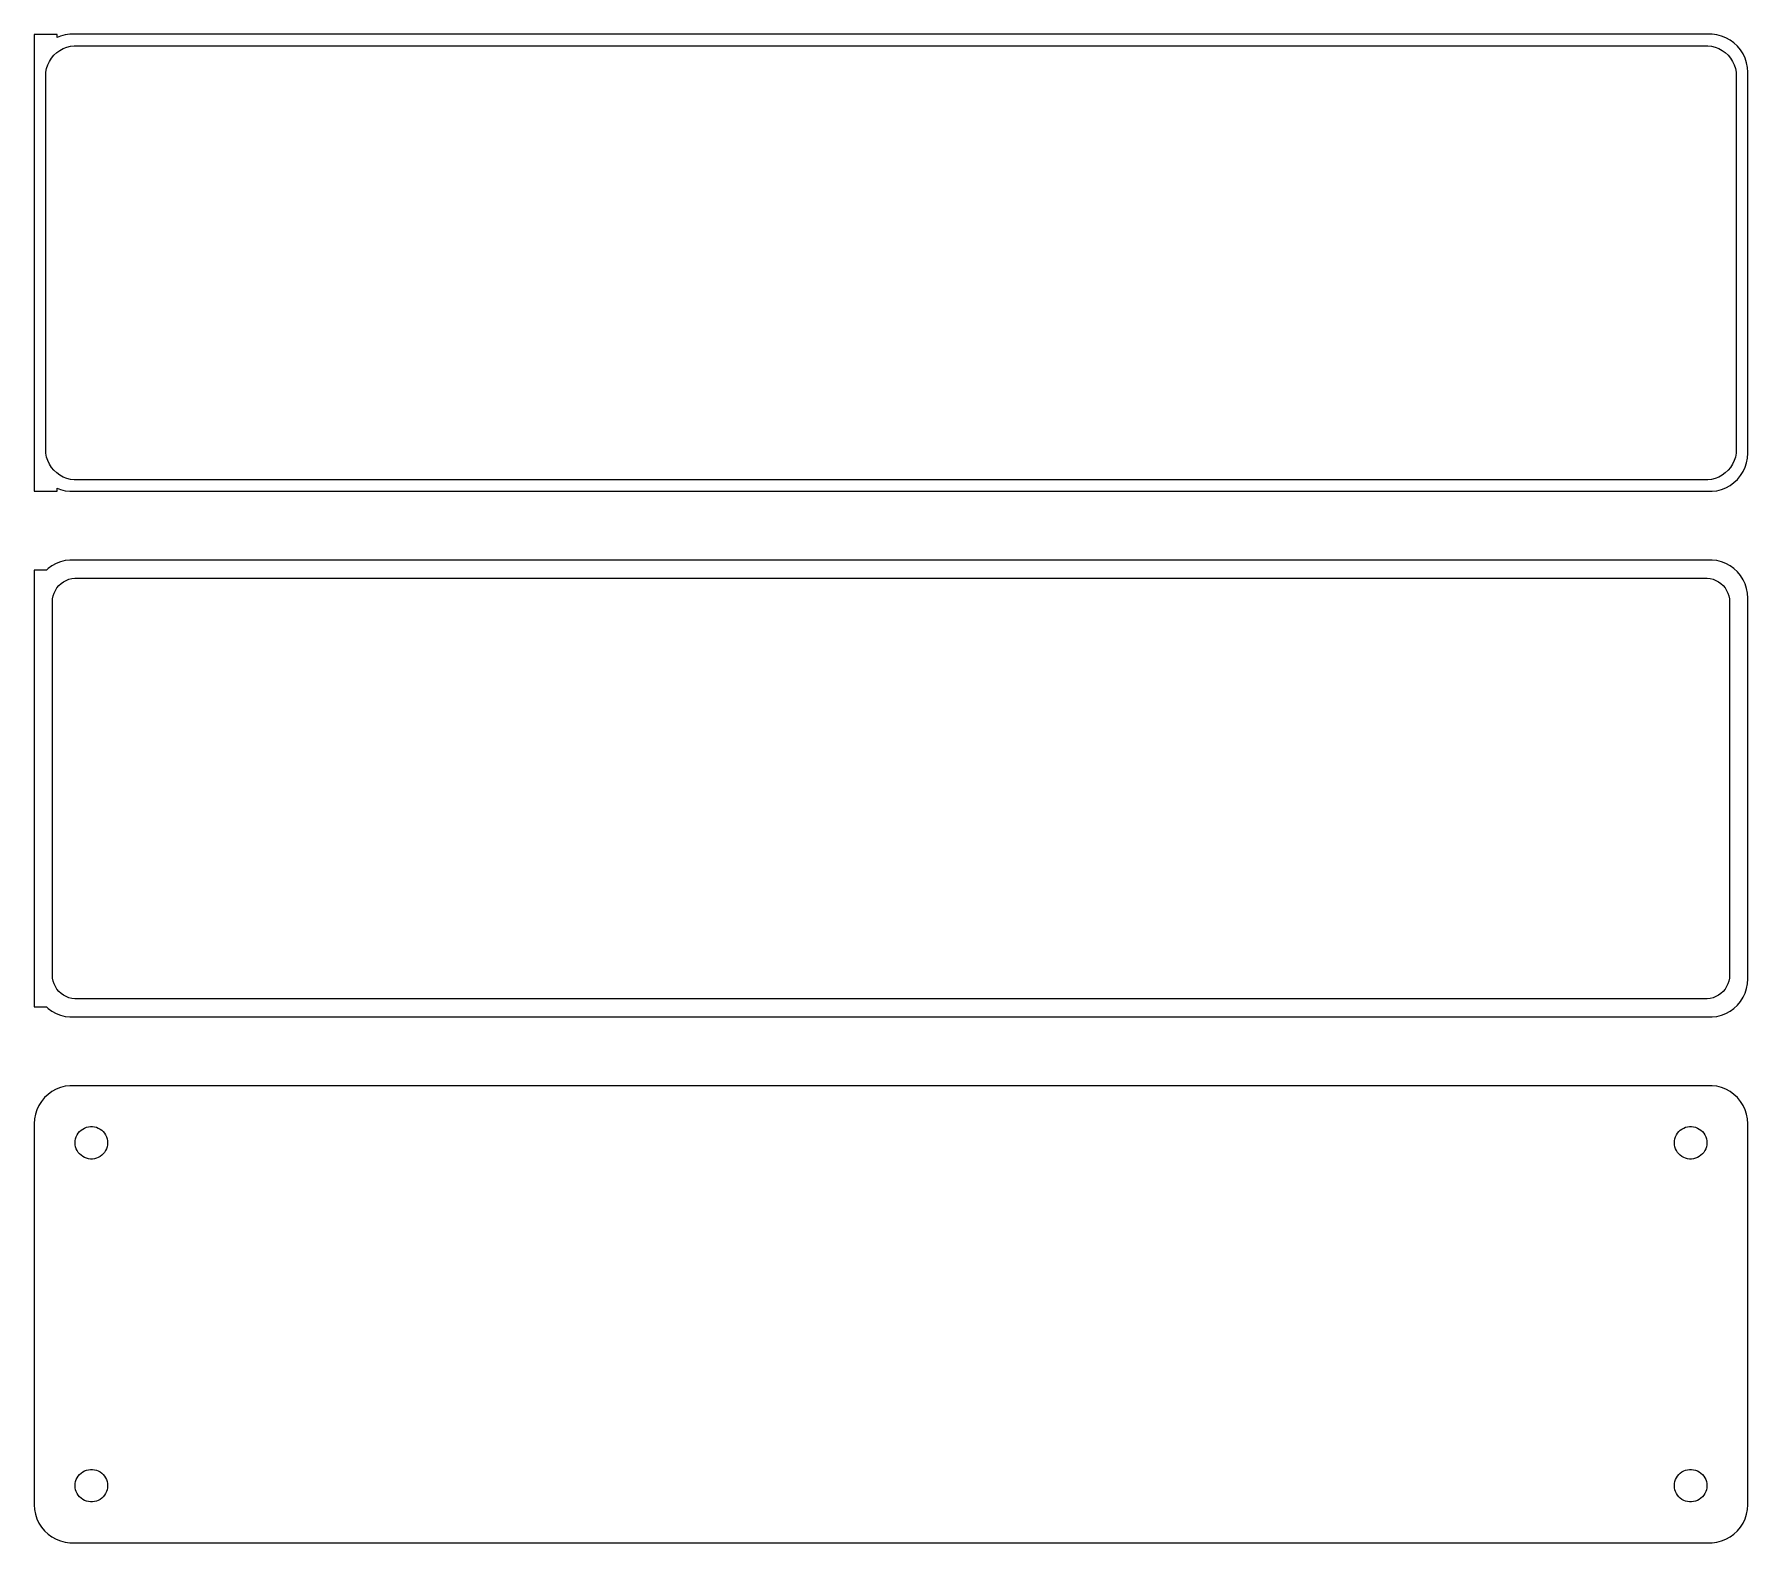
# Model space of a CAD drawing. Header units: metres. Extents: x -112 to 112, y 177 to 375.
import ezdxf

# ---------------------------------------------------------------- set-up
doc = ezdxf.new("R2010")
doc.units = ezdxf.units.M

msp = doc.modelspace()

# ---------------------------------------------------------------- linework, layer by layer
for p, q in [((-109.5, 374.979), (-112.5, 374.979)), ((-112.5, 374.979), (-112.5, 315.021)), ((-109.5, 374.575), (-109.5, 374.979)), ((-109.045, 374.755), (-109.5, 374.575)), ((-108.437, 374.911), (-109.045, 374.755)), ((-107.814, 374.99), (-108.437, 374.911)), ((107.814, 374.99), (-107.814, 374.99)), ((108.437, 374.911), (107.814, 374.99)), ((109.045, 374.755), (108.437, 374.911)), ((109.629, 374.524), (109.045, 374.755)), ((110.179, 374.222), (109.629, 374.524)), ((110.687, 373.853), (110.179, 374.222)), ((111.145, 373.423), (110.687, 373.853)), ((-110.719, 370.972), (-110.505, 371.427)), ((-110.505, 371.427), (-110.236, 371.851)), ((-110.236, 371.851), (-109.916, 372.238)), ((-109.916, 372.238), (-109.55, 372.582)), ((-109.55, 372.582), (-109.143, 372.877)), ((-109.143, 372.877), (-108.703, 373.119)), ((-108.703, 373.119), (-108.236, 373.304)), ((-108.236, 373.304), (-107.75, 373.429)), ((-107.75, 373.429), (-107.251, 373.492)), ((-107.251, 373.492), (107.251, 373.492)), ((107.251, 373.492), (107.75, 373.429)), ((107.75, 373.429), (108.236, 373.304)), ((108.236, 373.304), (108.703, 373.119)), ((108.703, 373.119), (109.143, 372.877)), ((109.143, 372.877), (109.55, 372.582)), ((109.55, 372.582), (109.916, 372.238)), ((109.916, 372.238), (110.236, 371.851)), ((110.236, 371.851), (110.505, 371.427)), ((110.505, 371.427), (110.719, 370.972)), ((111.545, 372.939), (111.145, 373.423)), ((111.882, 372.409), (111.545, 372.939)), ((112.149, 371.841), (111.882, 372.409)), ((112.343, 371.243), (112.149, 371.841)), ((-111, 369.5), (-110.968, 370.001)), ((-111, 320.5), (-111, 369.5)), ((-110.968, 370.001), (-110.874, 370.495)), ((-110.874, 370.495), (-110.719, 370.972)), ((110.719, 370.972), (110.874, 370.495)), ((110.874, 370.495), (110.968, 370.001)), ((110.968, 370.001), (111, 369.5)), ((111, 369.5), (111, 320.5)), ((112.461, 370.627), (112.343, 371.243)), ((112.5, 370), (112.461, 370.627)), ((112.5, 320), (112.5, 370)), ((-110.968, 319.999), (-111, 320.5)), ((-110.874, 319.505), (-110.968, 319.999)), ((-110.719, 319.028), (-110.874, 319.505)), ((110.874, 319.505), (110.719, 319.028)), ((110.968, 319.999), (110.874, 319.505)), ((111, 320.5), (110.968, 319.999)), ((112.461, 319.373), (112.5, 320)), ((-110.505, 318.573), (-110.719, 319.028)), ((-110.236, 318.149), (-110.505, 318.573)), ((-109.916, 317.762), (-110.236, 318.149)), ((-109.55, 317.418), (-109.916, 317.762)), ((-109.143, 317.123), (-109.55, 317.418)), ((109.55, 317.418), (109.143, 317.123)), ((109.916, 317.762), (109.55, 317.418)), ((110.236, 318.149), (109.916, 317.762)), ((110.505, 318.573), (110.236, 318.149)), ((110.719, 319.028), (110.505, 318.573)), ((111.545, 317.061), (111.882, 317.591)), ((111.882, 317.591), (112.149, 318.159)), ((112.149, 318.159), (112.343, 318.757)), ((112.343, 318.757), (112.461, 319.373)), ((-112.5, 315.021), (-109.5, 315.021)), ((-109.5, 315.021), (-109.5, 315.425)), ((-109.5, 315.425), (-109.045, 315.245)), ((-108.703, 316.881), (-109.143, 317.123)), ((-109.045, 315.245), (-108.437, 315.089)), ((-108.236, 316.696), (-108.703, 316.881)), ((-108.437, 315.089), (-107.814, 315.01)), ((-107.75, 316.571), (-108.236, 316.696)), ((-107.814, 315.01), (107.814, 315.01)), ((-107.251, 316.508), (-107.75, 316.571)), ((107.251, 316.508), (-107.251, 316.508)), ((107.75, 316.571), (107.251, 316.508)), ((108.236, 316.696), (107.75, 316.571)), ((107.814, 315.01), (108.437, 315.089)), ((108.703, 316.881), (108.236, 316.696)), ((108.437, 315.089), (109.045, 315.245)), ((109.143, 317.123), (108.703, 316.881)), ((109.045, 315.245), (109.629, 315.476)), ((109.629, 315.476), (110.179, 315.778)), ((110.179, 315.778), (110.687, 316.147)), ((110.687, 316.147), (111.145, 316.577)), ((111.145, 316.577), (111.545, 317.061)), ((-110.9, 304.653), (-112.5, 304.653)), ((-112.5, 304.653), (-112.5, 247.347)), ((-110.687, 304.853), (-110.9, 304.653)), ((-110.179, 305.222), (-110.687, 304.853)), ((-109.629, 305.524), (-110.179, 305.222)), ((-109.045, 305.755), (-109.629, 305.524)), ((-108.437, 305.911), (-109.045, 305.755)), ((-107.814, 305.99), (-108.437, 305.911)), ((107.814, 305.99), (-107.814, 305.99)), ((108.437, 305.911), (107.814, 305.99)), ((109.045, 305.755), (108.437, 305.911)), ((109.629, 305.524), (109.045, 305.755)), ((110.179, 305.222), (109.629, 305.524)), ((110.687, 304.853), (110.179, 305.222)), ((111.145, 304.423), (110.687, 304.853)), ((111.545, 303.939), (111.145, 304.423)), ((111.882, 303.409), (111.545, 303.939)), ((-110.015, 301.274), (-109.894, 301.646)), ((-109.894, 301.646), (-109.728, 302)), ((-109.728, 302), (-109.518, 302.33)), ((-109.518, 302.33), (-109.269, 302.631)), ((-109.269, 302.631), (-108.984, 302.899)), ((-108.984, 302.899), (-108.668, 303.128)), ((-108.668, 303.128), (-108.325, 303.317)), ((-108.325, 303.317), (-107.962, 303.461)), ((-107.962, 303.461), (-107.583, 303.558)), ((-107.583, 303.558), (-107.195, 303.607)), ((-107.195, 303.607), (107.195, 303.607)), ((107.195, 303.607), (107.583, 303.558)), ((107.583, 303.558), (107.962, 303.461)), ((107.962, 303.461), (108.325, 303.317)), ((108.325, 303.317), (108.668, 303.128)), ((108.668, 303.128), (108.984, 302.899)), ((108.984, 302.899), (109.269, 302.631)), ((109.269, 302.631), (109.518, 302.33)), ((109.518, 302.33), (109.728, 302)), ((109.728, 302), (109.894, 301.646)), ((109.894, 301.646), (110.015, 301.274)), ((112.149, 302.841), (111.882, 303.409)), ((112.343, 302.243), (112.149, 302.841)), ((112.461, 301.627), (112.343, 302.243)), ((112.5, 301), (112.461, 301.627)), ((-110.113, 300.5), (-110.088, 300.89)), ((-110.113, 251.5), (-110.113, 300.5)), ((-110.088, 300.89), (-110.015, 301.274)), ((110.015, 301.274), (110.088, 300.89)), ((110.088, 300.89), (110.113, 300.5)), ((110.113, 300.5), (110.113, 251.5)), ((112.5, 251), (112.5, 301)), ((-110.088, 251.11), (-110.113, 251.5)), ((-110.015, 250.726), (-110.088, 251.11)), ((-109.894, 250.354), (-110.015, 250.726)), ((-109.728, 250), (-109.894, 250.354)), ((-109.518, 249.67), (-109.728, 250)), ((109.728, 250), (109.518, 249.67)), ((109.894, 250.354), (109.728, 250)), ((110.015, 250.726), (109.894, 250.354)), ((110.088, 251.11), (110.015, 250.726)), ((110.113, 251.5), (110.088, 251.11)), ((112.149, 249.159), (112.343, 249.757)), ((112.343, 249.757), (112.461, 250.373)), ((112.461, 250.373), (112.5, 251)), ((-109.269, 249.369), (-109.518, 249.67)), ((-108.984, 249.101), (-109.269, 249.369)), ((-108.668, 248.872), (-108.984, 249.101)), ((-108.325, 248.683), (-108.668, 248.872)), ((-107.962, 248.539), (-108.325, 248.683)), ((-107.583, 248.442), (-107.962, 248.539)), ((-107.195, 248.393), (-107.583, 248.442)), ((107.195, 248.393), (-107.195, 248.393)), ((107.583, 248.442), (107.195, 248.393)), ((107.962, 248.539), (107.583, 248.442)), ((108.325, 248.683), (107.962, 248.539)), ((108.668, 248.872), (108.325, 248.683)), ((108.984, 249.101), (108.668, 248.872)), ((109.269, 249.369), (108.984, 249.101)), ((109.518, 249.67), (109.269, 249.369)), ((110.687, 247.147), (111.145, 247.577)), ((111.145, 247.577), (111.545, 248.061)), ((111.545, 248.061), (111.882, 248.591)), ((111.882, 248.591), (112.149, 249.159)), ((-112.5, 247.347), (-110.9, 247.347)), ((-110.9, 247.347), (-110.687, 247.147)), ((-110.687, 247.147), (-110.179, 246.778)), ((-110.179, 246.778), (-109.629, 246.476)), ((-109.629, 246.476), (-109.045, 246.245)), ((-109.045, 246.245), (-108.437, 246.089)), ((-108.437, 246.089), (-107.814, 246.01)), ((-107.814, 246.01), (107.814, 246.01)), ((107.814, 246.01), (108.437, 246.089)), ((108.437, 246.089), (109.045, 246.245)), ((109.045, 246.245), (109.629, 246.476)), ((109.629, 246.476), (110.179, 246.778)), ((110.179, 246.778), (110.687, 247.147)), ((-109.629, 236.524), (-110.179, 236.222)), ((-109.045, 236.755), (-109.629, 236.524)), ((-108.437, 236.911), (-109.045, 236.755)), ((-107.814, 236.99), (-108.437, 236.911)), ((107.814, 236.99), (-107.814, 236.99)), ((108.437, 236.911), (107.814, 236.99)), ((109.045, 236.755), (108.437, 236.911)), ((109.629, 236.524), (109.045, 236.755)), ((110.179, 236.222), (109.629, 236.524)), ((-111.882, 234.409), (-112.149, 233.841)), ((-111.545, 234.939), (-111.882, 234.409)), ((-111.145, 235.423), (-111.545, 234.939)), ((-110.687, 235.853), (-111.145, 235.423)), ((-110.179, 236.222), (-110.687, 235.853)), ((110.687, 235.853), (110.179, 236.222)), ((111.145, 235.423), (110.687, 235.853)), ((111.545, 234.939), (111.145, 235.423)), ((111.882, 234.409), (111.545, 234.939)), ((112.149, 233.841), (111.882, 234.409)), ((-112.461, 232.627), (-112.5, 232)), ((-112.5, 232), (-112.5, 182)), ((-112.343, 233.243), (-112.461, 232.627)), ((-112.149, 233.841), (-112.343, 233.243)), ((112.343, 233.243), (112.149, 233.841)), ((112.461, 232.627), (112.343, 233.243)), ((112.5, 232), (112.461, 232.627)), ((112.5, 182), (112.5, 232)), ((-107.135, 229.5), (-107.118, 229.768)), ((-107.118, 229.232), (-107.135, 229.5)), ((-107.118, 229.768), (-107.068, 230.031)), ((-107.068, 230.031), (-106.985, 230.286)), ((-106.985, 230.286), (-106.871, 230.529)), ((-106.871, 230.529), (-106.727, 230.755)), ((-106.727, 230.755), (-106.557, 230.962)), ((-106.557, 230.962), (-106.361, 231.145)), ((-106.361, 231.145), (-106.144, 231.303)), ((-106.144, 231.303), (-105.909, 231.432)), ((-105.909, 231.432), (-105.66, 231.531)), ((-105.66, 231.531), (-105.4, 231.597)), ((-105.4, 231.597), (-105.134, 231.631)), ((-105.134, 231.631), (-104.866, 231.631)), ((-104.866, 231.631), (-104.6, 231.597)), ((-104.6, 231.597), (-104.34, 231.531)), ((-104.34, 231.531), (-104.091, 231.432)), ((-104.091, 231.432), (-103.856, 231.303)), ((-103.856, 231.303), (-103.639, 231.145)), ((-103.639, 231.145), (-103.443, 230.962)), ((-103.443, 230.962), (-103.273, 230.755)), ((-103.273, 230.755), (-103.129, 230.529)), ((-103.129, 230.529), (-103.015, 230.286)), ((-103.015, 230.286), (-102.932, 230.031)), ((-102.932, 230.031), (-102.882, 229.768)), ((-102.882, 229.768), (-102.865, 229.5)), ((-102.865, 229.5), (-102.882, 229.232)), ((102.865, 229.5), (102.882, 229.768)), ((102.882, 229.232), (102.865, 229.5)), ((102.882, 229.768), (102.932, 230.031)), ((102.932, 230.031), (103.015, 230.286)), ((103.015, 230.286), (103.129, 230.529)), ((103.129, 230.529), (103.273, 230.755)), ((103.273, 230.755), (103.443, 230.962)), ((103.443, 230.962), (103.639, 231.145)), ((103.639, 231.145), (103.856, 231.303)), ((103.856, 231.303), (104.091, 231.432)), ((104.091, 231.432), (104.34, 231.531)), ((104.34, 231.531), (104.6, 231.597)), ((104.6, 231.597), (104.866, 231.631)), ((104.866, 231.631), (105.134, 231.631)), ((105.134, 231.631), (105.4, 231.597)), ((105.4, 231.597), (105.66, 231.531)), ((105.66, 231.531), (105.909, 231.432)), ((105.909, 231.432), (106.144, 231.303)), ((106.144, 231.303), (106.361, 231.145)), ((106.361, 231.145), (106.557, 230.962)), ((106.557, 230.962), (106.727, 230.755)), ((106.727, 230.755), (106.871, 230.529)), ((106.871, 230.529), (106.985, 230.286)), ((106.985, 230.286), (107.068, 230.031)), ((107.068, 230.031), (107.118, 229.768)), ((107.118, 229.768), (107.135, 229.5)), ((107.135, 229.5), (107.118, 229.232)), ((-107.068, 228.969), (-107.118, 229.232)), ((-106.985, 228.714), (-107.068, 228.969)), ((-106.871, 228.471), (-106.985, 228.714)), ((-106.727, 228.245), (-106.871, 228.471)), ((-106.557, 228.038), (-106.727, 228.245)), ((-106.361, 227.855), (-106.557, 228.038)), ((-106.144, 227.697), (-106.361, 227.855)), ((-105.909, 227.568), (-106.144, 227.697)), ((-105.66, 227.469), (-105.909, 227.568)), ((-105.4, 227.403), (-105.66, 227.469)), ((-105.134, 227.369), (-105.4, 227.403)), ((-104.866, 227.369), (-105.134, 227.369)), ((-104.6, 227.403), (-104.866, 227.369)), ((-104.34, 227.469), (-104.6, 227.403)), ((-104.091, 227.568), (-104.34, 227.469)), ((-103.856, 227.697), (-104.091, 227.568)), ((-103.639, 227.855), (-103.856, 227.697)), ((-103.443, 228.038), (-103.639, 227.855)), ((-103.273, 228.245), (-103.443, 228.038)), ((-103.129, 228.471), (-103.273, 228.245)), ((-103.015, 228.714), (-103.129, 228.471)), ((-102.932, 228.969), (-103.015, 228.714)), ((-102.882, 229.232), (-102.932, 228.969)), ((102.932, 228.969), (102.882, 229.232)), ((103.015, 228.714), (102.932, 228.969)), ((103.129, 228.471), (103.015, 228.714)), ((103.273, 228.245), (103.129, 228.471)), ((103.443, 228.038), (103.273, 228.245)), ((103.639, 227.855), (103.443, 228.038)), ((103.856, 227.697), (103.639, 227.855)), ((104.091, 227.568), (103.856, 227.697)), ((104.34, 227.469), (104.091, 227.568)), ((104.6, 227.403), (104.34, 227.469)), ((104.866, 227.369), (104.6, 227.403)), ((105.134, 227.369), (104.866, 227.369)), ((105.4, 227.403), (105.134, 227.369)), ((105.66, 227.469), (105.4, 227.403)), ((105.909, 227.568), (105.66, 227.469)), ((106.144, 227.697), (105.909, 227.568)), ((106.361, 227.855), (106.144, 227.697)), ((106.557, 228.038), (106.361, 227.855)), ((106.727, 228.245), (106.557, 228.038)), ((106.871, 228.471), (106.727, 228.245)), ((106.985, 228.714), (106.871, 228.471)), ((107.068, 228.969), (106.985, 228.714)), ((107.118, 229.232), (107.068, 228.969)), ((-107.135, 184.5), (-107.118, 184.768)), ((-107.118, 184.232), (-107.135, 184.5)), ((-107.118, 184.768), (-107.068, 185.031)), ((-107.068, 185.031), (-106.985, 185.286)), ((-106.985, 185.286), (-106.871, 185.529)), ((-106.871, 185.529), (-106.727, 185.755)), ((-106.727, 185.755), (-106.557, 185.962)), ((-106.557, 185.962), (-106.361, 186.145)), ((-106.361, 186.145), (-106.144, 186.303)), ((-106.144, 186.303), (-105.909, 186.432)), ((-105.909, 186.432), (-105.66, 186.531)), ((-105.66, 186.531), (-105.4, 186.597)), ((-105.4, 186.597), (-105.134, 186.631)), ((-105.134, 186.631), (-104.866, 186.631)), ((-104.866, 186.631), (-104.6, 186.597)), ((-104.6, 186.597), (-104.34, 186.531)), ((-104.34, 186.531), (-104.091, 186.432)), ((-104.091, 186.432), (-103.856, 186.303)), ((-103.856, 186.303), (-103.639, 186.145)), ((-103.639, 186.145), (-103.443, 185.962)), ((-103.443, 185.962), (-103.273, 185.755)), ((-103.273, 185.755), (-103.129, 185.529)), ((-103.129, 185.529), (-103.015, 185.286)), ((-103.015, 185.286), (-102.932, 185.031)), ((-102.932, 185.031), (-102.882, 184.768)), ((-102.882, 184.768), (-102.865, 184.5)), ((-102.865, 184.5), (-102.882, 184.232)), ((102.865, 184.5), (102.882, 184.768)), ((102.882, 184.232), (102.865, 184.5)), ((102.882, 184.768), (102.932, 185.031)), ((102.932, 185.031), (103.015, 185.286)), ((103.015, 185.286), (103.129, 185.529)), ((103.129, 185.529), (103.273, 185.755)), ((103.273, 185.755), (103.443, 185.962)), ((103.443, 185.962), (103.639, 186.145)), ((103.639, 186.145), (103.856, 186.303)), ((103.856, 186.303), (104.091, 186.432)), ((104.091, 186.432), (104.34, 186.531)), ((104.34, 186.531), (104.6, 186.597)), ((104.6, 186.597), (104.866, 186.631)), ((104.866, 186.631), (105.134, 186.631)), ((105.134, 186.631), (105.4, 186.597)), ((105.4, 186.597), (105.66, 186.531)), ((105.66, 186.531), (105.909, 186.432)), ((105.909, 186.432), (106.144, 186.303)), ((106.144, 186.303), (106.361, 186.145)), ((106.361, 186.145), (106.557, 185.962)), ((106.557, 185.962), (106.727, 185.755)), ((106.727, 185.755), (106.871, 185.529)), ((106.871, 185.529), (106.985, 185.286)), ((106.985, 185.286), (107.068, 185.031)), ((107.068, 185.031), (107.118, 184.768)), ((107.118, 184.768), (107.135, 184.5)), ((107.135, 184.5), (107.118, 184.232)), ((-107.068, 183.969), (-107.118, 184.232)), ((-106.985, 183.714), (-107.068, 183.969)), ((-106.871, 183.471), (-106.985, 183.714)), ((-106.727, 183.245), (-106.871, 183.471)), ((-106.557, 183.038), (-106.727, 183.245)), ((-106.361, 182.855), (-106.557, 183.038)), ((-106.144, 182.697), (-106.361, 182.855)), ((-105.909, 182.568), (-106.144, 182.697)), ((-105.66, 182.469), (-105.909, 182.568)), ((-105.4, 182.403), (-105.66, 182.469)), ((-105.134, 182.369), (-105.4, 182.403)), ((-104.866, 182.369), (-105.134, 182.369)), ((-104.6, 182.403), (-104.866, 182.369)), ((-104.34, 182.469), (-104.6, 182.403)), ((-104.091, 182.568), (-104.34, 182.469)), ((-103.856, 182.697), (-104.091, 182.568)), ((-103.639, 182.855), (-103.856, 182.697)), ((-103.443, 183.038), (-103.639, 182.855)), ((-103.273, 183.245), (-103.443, 183.038)), ((-103.129, 183.471), (-103.273, 183.245)), ((-103.015, 183.714), (-103.129, 183.471)), ((-102.932, 183.969), (-103.015, 183.714)), ((-102.882, 184.232), (-102.932, 183.969)), ((102.932, 183.969), (102.882, 184.232)), ((103.015, 183.714), (102.932, 183.969)), ((103.129, 183.471), (103.015, 183.714)), ((103.273, 183.245), (103.129, 183.471)), ((103.443, 183.038), (103.273, 183.245)), ((103.639, 182.855), (103.443, 183.038)), ((103.856, 182.697), (103.639, 182.855)), ((104.091, 182.568), (103.856, 182.697)), ((104.34, 182.469), (104.091, 182.568)), ((104.6, 182.403), (104.34, 182.469)), ((104.866, 182.369), (104.6, 182.403)), ((105.134, 182.369), (104.866, 182.369)), ((105.4, 182.403), (105.134, 182.369)), ((105.66, 182.469), (105.4, 182.403)), ((105.909, 182.568), (105.66, 182.469)), ((106.144, 182.697), (105.909, 182.568)), ((106.361, 182.855), (106.144, 182.697)), ((106.557, 183.038), (106.361, 182.855)), ((106.727, 183.245), (106.557, 183.038)), ((106.871, 183.471), (106.727, 183.245)), ((106.985, 183.714), (106.871, 183.471)), ((107.068, 183.969), (106.985, 183.714)), ((107.118, 184.232), (107.068, 183.969)), ((-112.5, 182), (-112.461, 181.373)), ((-112.461, 181.373), (-112.343, 180.757)), ((-112.343, 180.757), (-112.149, 180.159)), ((-112.149, 180.159), (-111.882, 179.591)), ((111.882, 179.591), (112.149, 180.159)), ((112.149, 180.159), (112.343, 180.757)), ((112.343, 180.757), (112.461, 181.373)), ((112.461, 181.373), (112.5, 182)), ((-111.882, 179.591), (-111.545, 179.061)), ((-111.545, 179.061), (-111.145, 178.577)), ((-111.145, 178.577), (-110.687, 178.147)), ((-110.687, 178.147), (-110.179, 177.778)), ((-110.179, 177.778), (-109.629, 177.476)), ((109.629, 177.476), (110.179, 177.778)), ((110.179, 177.778), (110.687, 178.147)), ((110.687, 178.147), (111.145, 178.577)), ((111.145, 178.577), (111.545, 179.061)), ((111.545, 179.061), (111.882, 179.591)), ((-109.629, 177.476), (-109.045, 177.245)), ((-109.045, 177.245), (-108.437, 177.089)), ((-108.437, 177.089), (-107.814, 177.01)), ((-107.814, 177.01), (107.814, 177.01)), ((107.814, 177.01), (108.437, 177.089)), ((108.437, 177.089), (109.045, 177.245)), ((109.045, 177.245), (109.629, 177.476))]:
    msp.add_line(p, q)

doc.saveas('drawing.dxf')
